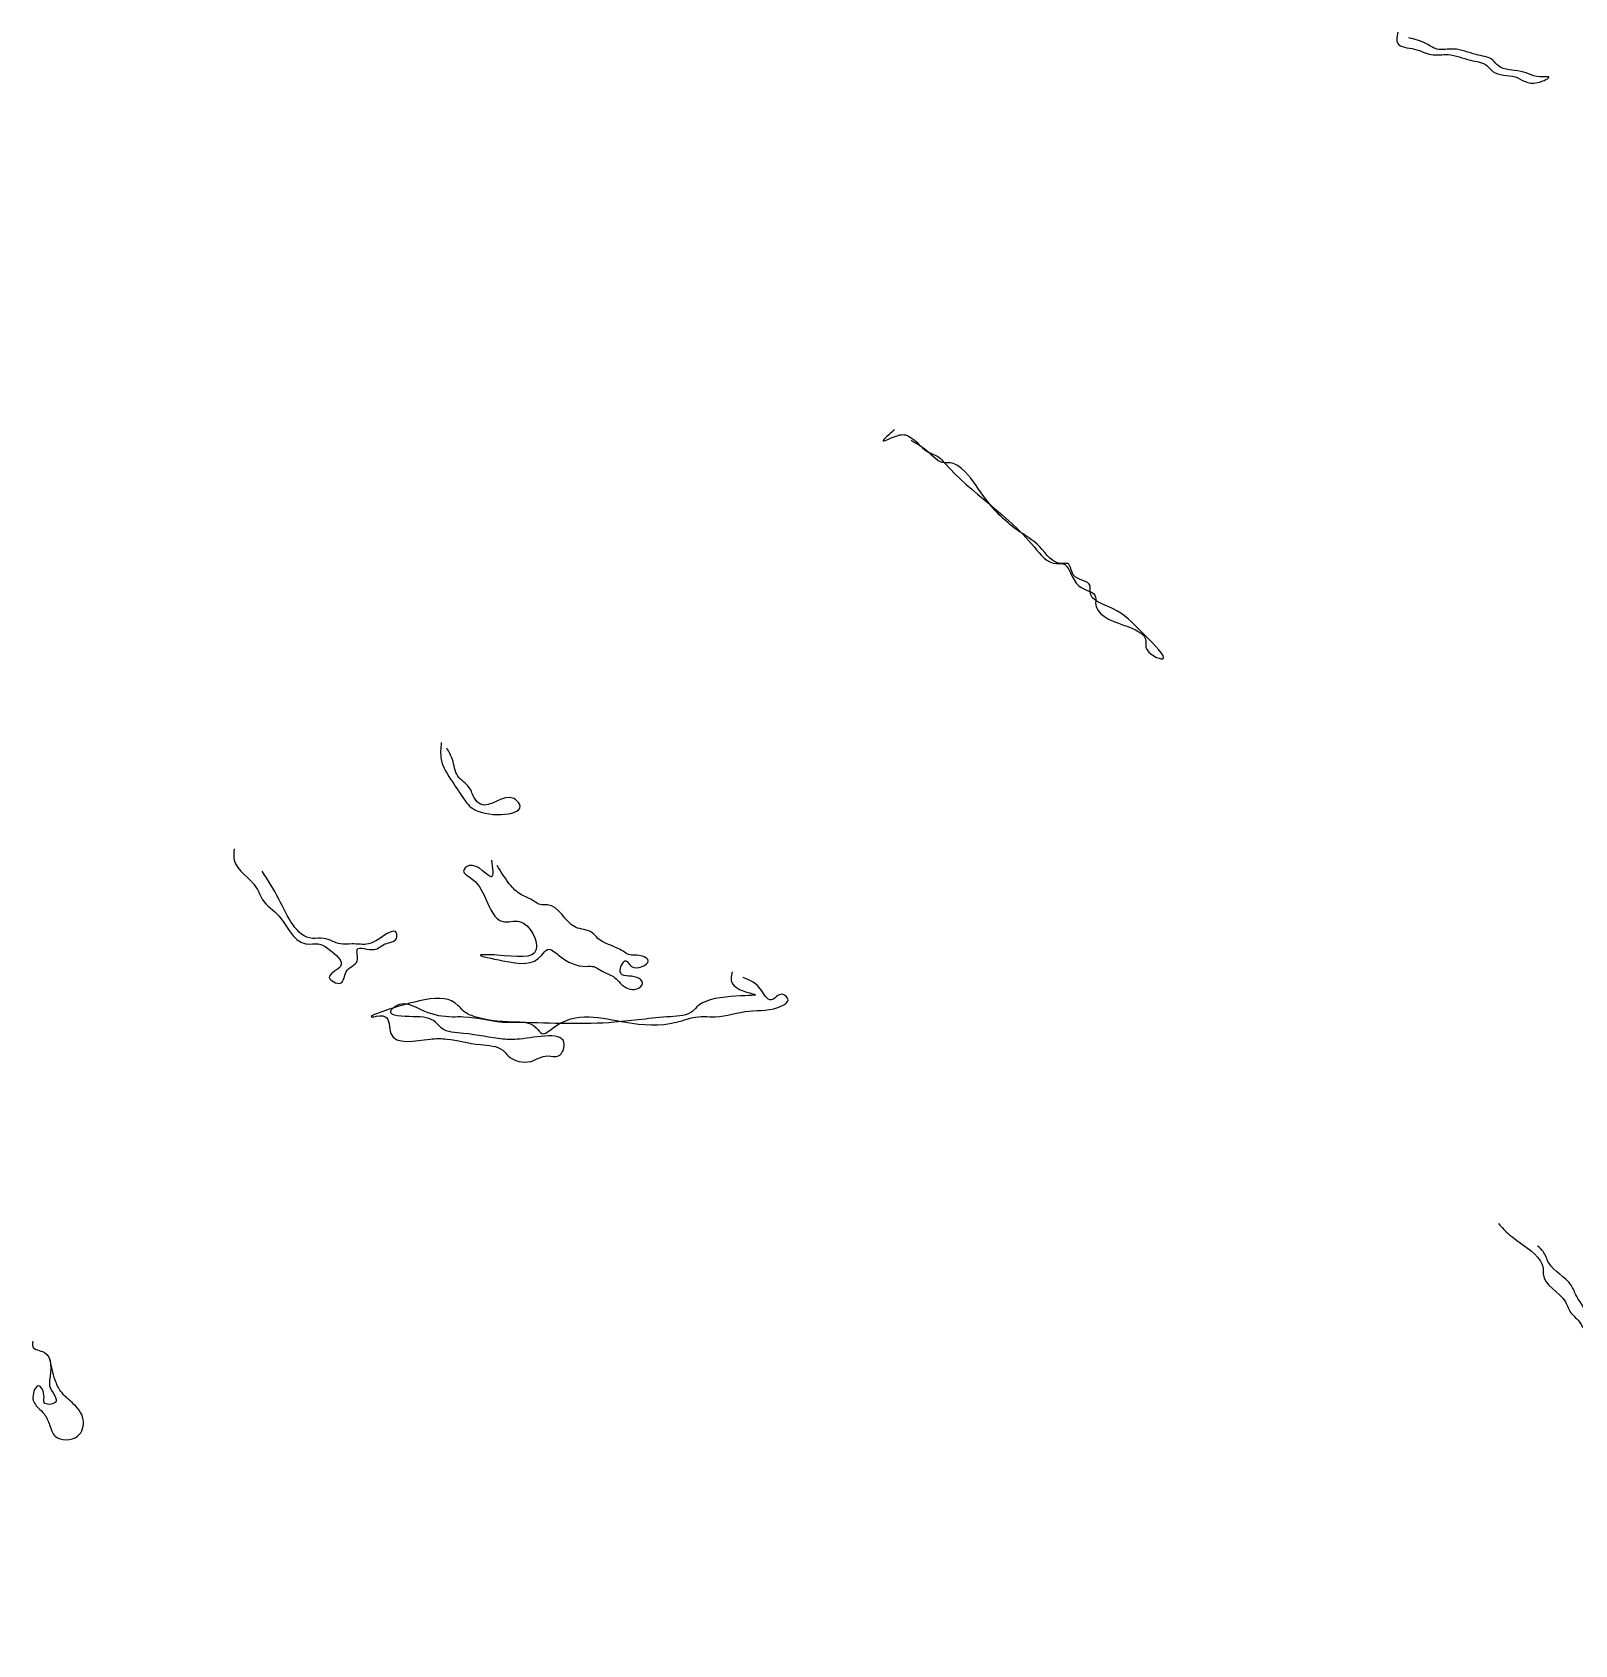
# Model space of a CAD drawing. Header units: metres. Extents: x 0 to 100, y 0 to 141.
# Drawn here: x 40.4 to 47.29, y 118.62 to 125.83 of the extents above; entities that cross this region are included whole.
import ezdxf

# ---------------------------------------------------------------- set-up
doc = ezdxf.new("R2010")
doc.units = ezdxf.units.M

msp = doc.modelspace()

# ---------------------------------------------------------------- linework, layer by layer
for points in [[(46.5, 125.825), (46.5, 125.775), (46.575, 125.75), (46.65, 125.725), (46.725, 125.725), (46.825, 125.7), (46.9, 125.675), (46.925, 125.65), (47.025, 125.625), (47.125, 125.6), (47.175, 125.625), (47.15, 125.625), (47.05, 125.65), (46.95, 125.675), (46.925, 125.7), (46.85, 125.725), (46.75, 125.75), (46.675, 125.75), (46.625, 125.775), (46.55, 125.8)], [(44.25, 124.05), (44.225, 124.025), (44.2, 124), (44.275, 124.025), (44.3, 124.025), (44.4, 123.95), (44.45, 123.925), (44.475, 123.9), (44.875, 123.525), (44.975, 123.45), (45, 123.45), (45.075, 123.35), (45.15, 123.3), (45.15, 123.275), (45.275, 123.175), (45.375, 123.1), (45.375, 123.075), (45.45, 123.025), (45.375, 123.125), (45.35, 123.15), (45.225, 123.25), (45.125, 123.325), (45.125, 123.35), (45.05, 123.4), (45.025, 123.45), (45, 123.45), (44.9, 123.525), (44.8, 123.6), (44.65, 123.75), (44.55, 123.875), (44.5, 123.9), (44.475, 123.9), (44.4, 123.95), (44.325, 124)], [(42.225, 122.65), (42.225, 122.575), (42.275, 122.475), (42.325, 122.4), (42.375, 122.35), (42.575, 122.375), (42.55, 122.4), (42.4, 122.375), (42.375, 122.4), (42.35, 122.45), (42.325, 122.475), (42.3, 122.5), (42.275, 122.575), (42.25, 122.625)], [(41.3, 122.175), (41.3, 122.125), (41.4, 122), (41.425, 121.95), (41.5, 121.875), (41.575, 121.775), (41.625, 121.75), (41.675, 121.75), (41.725, 121.725), (41.775, 121.65), (41.725, 121.6), (41.775, 121.575), (41.8, 121.625), (41.825, 121.65), (41.85, 121.675), (41.85, 121.725), (41.925, 121.725), (41.975, 121.75), (42.025, 121.775), (42.025, 121.8), (41.95, 121.775), (41.9, 121.75), (41.825, 121.75), (41.775, 121.75), (41.7, 121.775), (41.65, 121.775), (41.5, 121.95), (41.425, 122.075)], [(42.45, 122.125), (42.45, 122.05), (42.35, 122.1), (42.325, 122.075), (42.35, 122.05), (42.425, 121.95), (42.5, 121.85), (42.575, 121.85), (42.65, 121.725), (42.475, 121.7), (42.4, 121.7), (42.5, 121.675), (42.675, 121.7), (42.7, 121.725), (42.75, 121.7), (42.875, 121.65), (42.9, 121.65), (42.95, 121.625), (43, 121.6), (43.025, 121.575), (43.1, 121.55), (43.125, 121.575), (43.1, 121.6), (43.025, 121.625), (43.05, 121.675), (43.075, 121.65), (43.15, 121.675), (43.1, 121.7), (43.075, 121.7), (43.025, 121.725), (42.925, 121.775), (42.9, 121.8), (42.825, 121.825), (42.7, 121.925), (42.675, 121.925), (42.625, 121.95), (42.575, 121.975), (42.525, 122.025), (42.475, 122.1)], [(43.525, 121.625), (43.525, 121.575), (43.625, 121.525), (43.375, 121.475), (43.35, 121.45), (43.25, 121.425), (43, 121.4), (42.575, 121.4), (42.375, 121.425), (42.325, 121.45), (42.3, 121.475), (42.15, 121.5), (41.925, 121.425), (41.975, 121.425), (42, 121.35), (42.175, 121.325), (42.25, 121.325), (42.4, 121.3), (42.5, 121.275), (42.525, 121.25), (42.625, 121.225), (42.7, 121.25), (42.75, 121.25), (42.775, 121.3), (42.575, 121.325), (42.5, 121.325), (42.325, 121.35), (42.225, 121.375), (42.2, 121.4), (42.1, 121.425), (42, 121.45), (42.025, 121.475), (42.15, 121.45), (42.275, 121.425), (42.325, 121.425), (42.525, 121.4), (42.65, 121.375), (42.675, 121.35), (42.725, 121.375), (43.05, 121.4), (43.275, 121.4), (43.375, 121.425), (43.425, 121.425), (43.45, 121.425), (43.6, 121.45), (43.75, 121.475), (43.775, 121.5), (43.75, 121.525), (43.7, 121.5), (43.65, 121.55), (43.625, 121.575), (43.575, 121.6)], [(46.95, 120.5), (47, 120.45), (47.125, 120.35), (47.15, 120.3), (47.15, 120.275), (47.25, 120.15), (47.275, 120.1), (47.3, 120.075), (47.35, 120), (47.6, 119.725), (47.6, 119.7), (47.65, 119.625), (47.675, 119.575), (47.775, 119.475), (47.8, 119.425), (47.825, 119.375), (47.8, 119.35), (47.775, 119.225), (47.875, 119.15), (47.875, 119.125), (47.925, 119.05), (47.95, 119), (47.775, 119.075), (47.775, 119.1), (47.7, 119.2), (47.65, 119.3), (47.65, 119.325), (47.625, 119.275), (47.7, 119.175), (47.7, 119.15), (47.775, 119.05), (47.9, 118.9), (47.925, 118.875), (47.95, 118.825), (48, 118.75), (48.05, 118.75), (48.075, 118.7), (48.1, 118.65), (48.125, 118.625), (48.175, 118.625), (48.225, 118.65), (48.2, 118.8), (48.2, 118.825), (48.175, 118.875), (48.1, 118.975), (48.075, 119), (48.1, 119.05), (48.125, 119.125), (48.025, 119.225), (48, 119.275), (47.975, 119.325), (47.975, 119.375), (47.95, 119.425), (47.95, 119.4), (47.95, 119.375), (47.975, 119.325), (48, 119.275), (48.025, 119.25), (48.1, 119.125), (48.075, 119.025), (47.925, 119.125), (47.925, 119.15), (47.875, 119.375), (47.85, 119.425), (47.825, 119.45), (47.8, 119.5), (47.7, 119.625), (47.7, 119.65), (47.675, 119.7), (47.625, 119.775), (47.575, 119.825), (47.525, 119.85), (47.35, 120.05), (47.35, 120.075), (47.3, 120.175), (47.275, 120.225), (47.175, 120.325), (47.15, 120.375), (47.125, 120.4)], [(40.4, 119.975), (40.4, 119.95), (40.45, 119.925), (40.475, 119.8), (40.475, 119.775), (40.5, 119.7), (40.45, 119.7), (40.45, 119.725), (40.425, 119.775), (40.4, 119.725), (40.425, 119.675), (40.45, 119.65), (40.475, 119.6), (40.5, 119.55), (40.6, 119.55), (40.625, 119.625), (40.575, 119.7), (40.525, 119.75), (40.5, 119.8), (40.475, 119.9)]]:
    msp.add_spline(points, degree=3)

doc.saveas('drawing.dxf')
